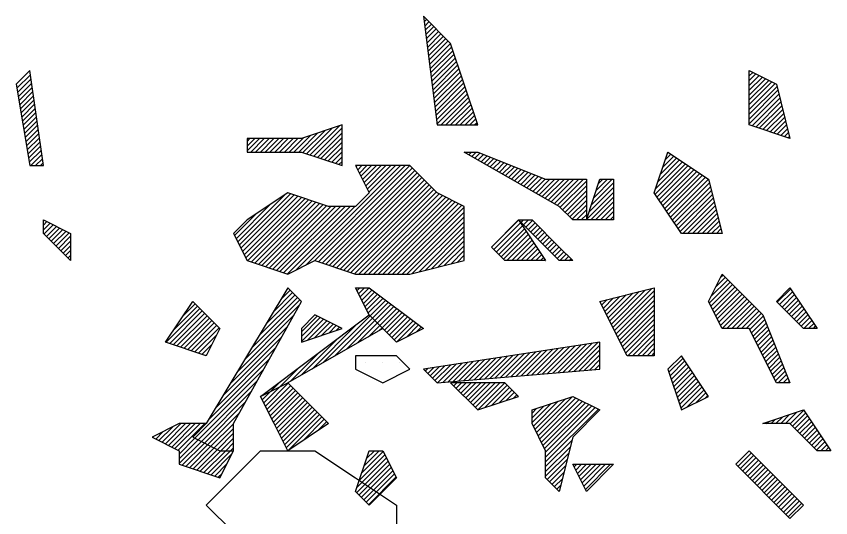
# Model space of a CAD drawing. Header units: metres. Extents: x 0.02 to 2.11, y -20.73 to -16.59.
# Drawn here: x 1.48 to 2.08, y -18.539 to -18.17 of the extents above; entities that cross this region are included whole.
import ezdxf

# ---------------------------------------------------------------- set-up
doc = ezdxf.new("R2010")
doc.units = ezdxf.units.M
doc.header["$LTSCALE"] = 25
doc.header["$MEASUREMENT"] = 0
doc.layers.get('0').update_dxf_attribs({"linetype": 'CONTINUOUS'})
for name, color, linetype in [('KNOCHEN', 2, 'CONTINUOUS'), ('KNOCHENSCHRAFF', 2, 'CONTINUOUS'), ('STEINE', 4, 'CONTINUOUS'), ('STEINESCHRAFF', 4, 'CONTINUOUS')]:
    doc.layers.add(name, color=color, linetype=linetype)

# ---------------------------------------------------------------- blocks, each defined once
blk = doc.blocks.new('*X12')
at = {"color": 0}
for p, q in [((178.011, -1817.09), (178.051, -1817.051)), ((178.051, -1817.405), (178.228, -1817.228)), ((178.09, -1817.719), (178.404, -1817.404)), ((178.129, -1818.033), (178.581, -1817.581)), ((178.168, -1818.348), (178.758, -1817.758)), ((178.208, -1818.662), (178.935, -1817.935)), ((178.247, -1818.976), (179.112, -1818.112)), ((178.286, -1819.29), (179.288, -1818.288)), ((178.326, -1819.605), (179.465, -1818.465)), ((178.365, -1819.919), (179.642, -1818.642)), ((178.404, -1820.233), (179.819, -1818.819)), ((178.443, -1820.547), (179.995, -1818.995)), ((178.483, -1820.862), (180.086, -1819.258)), ((178.522, -1821.176), (180.174, -1819.523)), ((178.561, -1821.49), (180.263, -1819.789)), ((178.601, -1821.805), (180.351, -1820.054)), ((178.64, -1822.119), (180.44, -1820.319)), ((178.679, -1822.433), (180.528, -1820.584)), ((178.718, -1822.747), (180.616, -1820.849)), ((178.758, -1823.062), (180.705, -1821.114)), ((178.797, -1823.376), (180.793, -1821.38)), ((202, -1821.033), (202.022, -1821.011)), ((202, -1821.386), (202.257, -1821.129)), ((202, -1821.74), (202.493, -1821.247)), ((202, -1822.093), (202.729, -1821.364)), ((202, -1822.447), (202.964, -1821.482)), ((178.836, -1823.69), (180.882, -1821.645)), ((178.876, -1824.004), (180.97, -1821.91)), ((178.915, -1824.319), (181.058, -1822.175)), ((202, -1822.8), (203.2, -1821.6)), ((202, -1823.154), (203.436, -1821.718)), ((202, -1823.507), (203.672, -1821.836)), ((202, -1823.861), (203.907, -1821.954)), ((202, -1824.214), (204.043, -1822.172)), ((178.954, -1824.633), (181.147, -1822.44)), ((178.993, -1824.947), (181.235, -1822.705)), ((202, -1824.568), (204.114, -1822.454)), ((202, -1824.922), (204.184, -1822.737)), ((179.294, -1825), (181.324, -1822.971)), ((179.648, -1825), (181.412, -1823.236)), ((202.206, -1825.069), (204.255, -1823.02)), ((202.472, -1825.157), (204.326, -1823.303)), ((180.001, -1825), (181.5, -1823.501)), ((180.355, -1825), (181.589, -1823.766)), ((202.737, -1825.246), (204.396, -1823.586)), ((203.002, -1825.334), (204.467, -1823.869)), ((180.708, -1825), (181.677, -1824.031)), ((181.062, -1825), (181.765, -1824.296)), ((181.415, -1825), (181.854, -1824.562)), ((203.267, -1825.422), (204.538, -1824.151)), ((203.532, -1825.511), (204.609, -1824.434)), ((181.769, -1825), (181.942, -1824.827)), ((203.797, -1825.599), (204.679, -1824.717)), ((204.063, -1825.688), (204.75, -1825)), ((204.328, -1825.776), (204.821, -1825.283)), ((204.593, -1825.864), (204.891, -1825.566)), ((204.858, -1825.953), (204.962, -1825.849)), ((181.117, -1827.067), (181.183, -1827)), ((181.342, -1827.195), (181.537, -1827)), ((181.567, -1827.324), (181.89, -1827)), ((181.792, -1827.452), (182.174, -1827.07)), ((182.017, -1827.581), (182.427, -1827.171)), ((182.242, -1827.709), (182.679, -1827.272)), ((182.467, -1827.838), (182.932, -1827.373)), ((182.692, -1827.967), (183.184, -1827.474)), ((182.917, -1828.095), (183.437, -1827.575)), ((195.277, -1829.17), (196.868, -1827.579)), ((195.453, -1828.64), (196.656, -1827.437)), ((195.63, -1828.109), (196.444, -1827.296)), ((195.807, -1827.579), (196.232, -1827.154)), ((195.984, -1827.049), (196.02, -1827.013)), ((168.588, -1835.706), (176.294, -1828)), ((169.295, -1835.352), (176.648, -1828)), ((170.001, -1835), (177.001, -1828.001)), ((170.266, -1835.089), (177.177, -1828.177)), ((173.037, -1828.075), (173.112, -1828)), ((173.155, -1828.31), (173.466, -1828)), ((173.273, -1828.546), (173.819, -1828)), ((173.391, -1828.782), (174.173, -1828)), ((173.509, -1829.018), (174.526, -1828)), ((173.627, -1829.253), (174.88, -1828)), ((173.745, -1829.489), (175.234, -1828)), ((173.862, -1829.725), (175.587, -1828)), ((173.98, -1829.96), (175.941, -1828)), ((183.142, -1828.224), (183.689, -1827.676)), ((183.367, -1828.352), (183.942, -1827.777)), ((183.591, -1828.481), (184.195, -1827.878)), ((183.816, -1828.609), (184.447, -1827.979)), ((184.041, -1828.738), (184.7, -1828.08)), ((184.266, -1828.867), (184.952, -1828.181)), ((195.062, -1830.092), (197.292, -1827.862)), ((195.1, -1829.7), (197.08, -1827.72)), ((195.203, -1830.304), (197.504, -1828.003)), ((195.344, -1830.517), (197.717, -1828.144)), ((170.531, -1835.177), (177.354, -1828.354)), ((170.796, -1835.265), (177.531, -1828.531)), ((171.062, -1835.354), (177.708, -1828.708)), ((184.491, -1828.995), (185.205, -1828.282)), ((184.716, -1829.124), (185.457, -1828.383)), ((184.941, -1829.252), (185.71, -1828.484)), ((185.166, -1829.381), (185.962, -1828.585)), ((185.391, -1829.509), (186.215, -1828.686)), ((185.616, -1829.638), (186.467, -1828.787)), ((195.486, -1830.729), (197.929, -1828.286)), ((195.627, -1830.941), (198.141, -1828.427)), ((195.769, -1831.153), (198.353, -1828.569)), ((195.91, -1831.365), (198.565, -1828.71)), ((171.327, -1835.442), (177.885, -1828.885)), ((171.592, -1835.531), (178.061, -1829.061)), ((171.857, -1835.619), (178.238, -1829.238)), ((185.841, -1829.767), (186.72, -1828.888)), ((186.066, -1829.895), (186.972, -1828.989)), ((186.291, -1830.024), (187.315, -1829)), ((186.516, -1830.152), (187.669, -1829)), ((186.741, -1830.281), (188.022, -1829)), ((186.966, -1830.409), (188.376, -1829)), ((187.191, -1830.538), (188.729, -1829)), ((187.416, -1830.666), (189.083, -1829)), ((187.641, -1830.795), (189.436, -1829)), ((187.866, -1830.924), (189.79, -1829)), ((188.072, -1831.072), (190, -1829.143)), ((190.368, -1830.897), (192, -1829.265)), ((190.544, -1830.367), (191.911, -1829)), ((190.721, -1829.836), (191.558, -1829)), ((190.898, -1829.306), (191.204, -1829)), ((196.051, -1831.577), (198.777, -1828.851)), ((196.193, -1831.789), (198.989, -1828.993)), ((196.334, -1832.001), (199.067, -1829.269)), ((172.122, -1835.707), (178.415, -1829.415)), ((172.387, -1835.796), (178.592, -1829.592)), ((172.653, -1835.884), (178.768, -1829.768)), ((172.918, -1835.973), (178.945, -1829.945)), ((188.248, -1831.248), (190, -1829.497)), ((188.425, -1831.425), (190, -1829.851)), ((190.014, -1831.958), (192, -1829.972)), ((190.191, -1831.427), (192, -1829.618)), ((196.476, -1832.214), (199.138, -1829.551)), ((196.617, -1832.426), (199.209, -1829.834)), ((164.31, -1833.62), (167.791, -1830.14)), ((164.428, -1833.856), (168.213, -1830.071)), ((164.546, -1834.092), (168.478, -1830.159)), ((164.664, -1834.327), (168.743, -1830.248)), ((164.781, -1834.563), (169.008, -1830.336)), ((164.899, -1834.799), (169.273, -1830.424)), ((165.039, -1835.013), (169.539, -1830.513)), ((173.244, -1836), (179.163, -1830.081)), ((173.597, -1836), (179.398, -1830.199)), ((173.951, -1836), (179.634, -1830.317)), ((174.305, -1836), (179.87, -1830.435)), ((174.658, -1836), (180.105, -1830.553)), ((188.602, -1831.602), (190, -1830.204)), ((188.779, -1831.779), (190, -1830.558)), ((190.325, -1832), (192, -1830.325)), ((196.759, -1832.638), (199.279, -1830.117)), ((196.9, -1832.85), (199.35, -1830.4)), ((164.192, -1833.384), (166.73, -1830.847)), ((165.304, -1835.101), (169.804, -1830.601)), ((165.569, -1835.19), (170.069, -1830.69)), ((165.834, -1835.278), (170.334, -1830.778)), ((166.099, -1835.366), (170.599, -1830.866)), ((166.364, -1835.455), (170.864, -1830.955)), ((166.63, -1835.543), (171.173, -1831)), ((166.895, -1835.632), (171.526, -1831)), ((167.16, -1835.72), (171.88, -1831)), ((167.425, -1835.808), (172.234, -1831)), ((167.69, -1835.897), (172.587, -1831)), ((167.955, -1835.985), (172.941, -1831)), ((175.012, -1836), (180.341, -1830.671)), ((175.365, -1836), (180.577, -1830.788)), ((175.719, -1836), (180.813, -1830.906)), ((176.072, -1836), (181, -1831.072)), ((188.956, -1831.956), (190, -1830.911)), ((190.679, -1832), (192, -1830.679)), ((191.033, -1832), (192, -1831.033)), ((197.104, -1833), (199.421, -1830.683)), ((197.457, -1833), (199.491, -1830.966)), ((164.074, -1833.149), (165.669, -1831.554)), ((176.426, -1836), (181, -1831.426)), ((176.779, -1836), (181, -1831.779)), ((189.265, -1832), (190, -1831.265)), ((189.618, -1832), (190, -1831.618)), ((191.386, -1832), (192, -1831.386)), ((191.74, -1832), (192, -1831.74)), ((197.811, -1833), (199.562, -1831.249)), ((198.164, -1833), (199.633, -1831.531)), ((177.177, -1835.956), (181, -1832.133)), ((183.011, -1834.011), (185.009, -1832.013)), ((183.188, -1834.188), (185.15, -1832.225)), ((185.011, -1832.011), (185.022, -1832)), ((185.188, -1832.188), (185.376, -1832)), ((185.365, -1832.365), (185.729, -1832)), ((185.541, -1832.541), (186.041, -1832.041)), ((185.718, -1832.718), (186.218, -1832.218)), ((185.895, -1832.895), (186.395, -1832.395)), ((189.972, -1832), (190, -1831.972)), ((198.518, -1833), (199.704, -1831.814)), ((198.871, -1833), (199.774, -1832.097)), ((199.225, -1833), (199.845, -1832.38)), ((177.649, -1835.838), (181, -1832.487)), ((178.12, -1835.72), (181, -1832.84)), ((183.365, -1834.365), (185.292, -1832.438)), ((183.541, -1834.541), (185.433, -1832.65)), ((183.718, -1834.718), (185.575, -1832.862)), ((186.072, -1833.072), (186.572, -1832.572)), ((186.248, -1833.248), (186.748, -1832.748)), ((186.425, -1833.425), (186.925, -1832.925)), ((199.578, -1833), (199.916, -1832.663)), ((199.932, -1833), (199.986, -1832.946)), ((178.592, -1835.602), (181, -1833.194)), ((179.063, -1835.484), (181, -1833.547)), ((183.895, -1834.895), (185.716, -1833.074)), ((184.143, -1835), (185.857, -1833.286)), ((184.497, -1835), (185.999, -1833.498)), ((186.602, -1833.602), (187.102, -1833.102)), ((186.779, -1833.779), (187.279, -1833.279)), ((186.956, -1833.956), (187.456, -1833.456)), ((179.534, -1835.366), (181, -1833.901)), ((184.851, -1835), (186.14, -1833.71)), ((185.204, -1835), (186.282, -1833.922)), ((185.558, -1835), (186.423, -1834.135)), ((187.132, -1834.132), (187.632, -1833.632)), ((187.309, -1834.309), (187.809, -1833.809)), ((187.486, -1834.486), (187.986, -1833.986)), ((187.663, -1834.663), (188.163, -1834.163)), ((180.006, -1835.249), (181, -1834.254)), ((180.477, -1835.131), (181, -1834.608)), ((185.911, -1835), (186.564, -1834.347)), ((186.265, -1835), (186.706, -1834.559)), ((186.618, -1835), (186.847, -1834.771)), ((187.839, -1834.839), (188.339, -1834.339)), ((188.033, -1835), (188.516, -1834.516)), ((188.386, -1835), (188.693, -1834.693)), ((180.949, -1835.013), (181, -1834.961)), ((186.972, -1835), (186.989, -1834.983)), ((188.74, -1835), (188.87, -1834.87)), ((199.058, -1838.116), (200.587, -1836.587)), ((199.179, -1837.642), (200.411, -1836.411)), ((199.532, -1836.935), (200.234, -1836.234)), ((199.886, -1836.228), (200.057, -1836.057)), ((191.839, -1839.679), (194.357, -1837.161)), ((191.957, -1839.914), (194.828, -1837.043)), ((199.176, -1838.352), (200.764, -1836.764)), ((199.294, -1838.588), (200.941, -1836.941)), ((199.412, -1838.824), (201.118, -1837.118)), ((204.062, -1838.062), (205.05, -1837.075)), ((191.25, -1838.5), (192, -1837.75)), ((191.368, -1838.736), (192.471, -1837.632)), ((191.486, -1838.971), (192.943, -1837.514)), ((191.604, -1839.207), (193.414, -1837.396)), ((191.721, -1839.443), (193.886, -1837.279)), ((192.075, -1840.15), (195, -1837.225)), ((192.193, -1840.386), (195, -1837.578)), ((199.53, -1839.059), (201.294, -1837.294)), ((199.647, -1839.295), (201.471, -1837.471)), ((199.765, -1839.531), (201.648, -1837.648)), ((204.239, -1838.239), (205.191, -1837.287)), ((204.416, -1838.416), (205.333, -1837.499)), ((204.593, -1838.593), (205.474, -1837.711)), ((191.014, -1838.029), (191.057, -1837.986)), ((191.132, -1838.264), (191.529, -1837.868)), ((192.311, -1840.621), (195, -1837.932)), ((192.429, -1840.857), (195, -1838.286)), ((199.883, -1839.766), (201.825, -1837.825)), ((200.001, -1840.002), (202.002, -1838.002)), ((200.357, -1840), (202.178, -1838.178)), ((200.71, -1840), (202.355, -1838.355)), ((204.769, -1838.769), (205.615, -1837.923)), ((204.946, -1838.946), (205.757, -1838.135)), ((205.123, -1839.123), (205.898, -1838.347)), ((192.546, -1841.093), (195, -1838.639)), ((192.664, -1841.328), (195, -1838.993)), ((201.064, -1840), (202.532, -1838.532)), ((201.417, -1840), (202.709, -1838.709)), ((201.771, -1840), (202.885, -1838.885)), ((205.3, -1839.3), (206.04, -1838.56)), ((205.476, -1839.476), (206.181, -1838.772)), ((205.653, -1839.653), (206.323, -1838.984)), ((192.782, -1841.564), (195, -1839.346)), ((202.041, -1840.083), (203.036, -1839.089)), ((202.159, -1840.319), (203.137, -1839.341)), ((202.277, -1840.554), (203.238, -1839.594)), ((205.83, -1839.83), (206.464, -1839.196)), ((206.013, -1840), (206.605, -1839.408)), ((192.9, -1841.8), (195, -1839.7)), ((193.053, -1842), (195, -1840.053)), ((202.395, -1840.79), (203.339, -1839.846)), ((202.513, -1841.026), (203.44, -1840.099)), ((206.367, -1840), (206.747, -1839.62)), ((206.721, -1840), (206.888, -1839.832)), ((193.407, -1842), (195, -1840.407)), ((193.76, -1842), (195, -1840.76)), ((202.631, -1841.261), (203.541, -1840.352)), ((202.749, -1841.497), (203.642, -1840.604)), ((186.749, -1843.354), (188.759, -1841.345)), ((187.135, -1843.322), (189.177, -1841.281)), ((187.521, -1843.29), (189.594, -1841.216)), ((187.906, -1843.258), (190.012, -1841.152)), ((188.292, -1843.226), (190.43, -1841.088)), ((188.678, -1843.194), (190.848, -1841.023)), ((189.064, -1843.161), (191, -1841.225)), ((194.114, -1842), (195, -1841.114)), ((202.866, -1841.733), (203.743, -1840.857)), ((202.984, -1841.969), (203.844, -1841.109)), ((203.102, -1842.204), (203.945, -1841.362)), ((182.892, -1843.676), (184.58, -1841.988)), ((183.278, -1843.643), (184.998, -1841.923)), ((183.664, -1843.611), (185.416, -1841.859)), ((184.049, -1843.579), (185.834, -1841.795)), ((184.435, -1843.547), (186.252, -1841.731)), ((184.821, -1843.515), (186.67, -1841.666)), ((185.207, -1843.483), (187.087, -1841.602)), ((185.592, -1843.451), (187.505, -1841.538)), ((185.978, -1843.419), (187.923, -1841.473)), ((186.364, -1843.386), (188.341, -1841.409)), ((189.449, -1843.129), (191, -1841.578)), ((189.835, -1843.097), (191, -1841.932)), ((194.468, -1842), (195, -1841.468)), ((194.821, -1842), (195, -1841.821)), ((203.22, -1842.44), (204.046, -1841.614)), ((203.338, -1842.676), (204.147, -1841.867)), ((179.421, -1843.965), (180.82, -1842.566)), ((179.807, -1843.933), (181.238, -1842.502)), ((180.193, -1843.901), (181.656, -1842.438)), ((180.578, -1843.868), (182.073, -1842.373)), ((180.964, -1843.836), (182.491, -1842.309)), ((181.35, -1843.804), (182.909, -1842.245)), ((181.735, -1843.772), (183.327, -1842.18)), ((182.121, -1843.74), (183.745, -1842.116)), ((182.507, -1843.708), (184.163, -1842.052)), ((190.221, -1843.065), (191, -1842.286)), ((196.074, -1843.222), (197.118, -1842.178)), ((196.162, -1843.487), (197.26, -1842.39)), ((203.456, -1842.911), (204.248, -1842.119)), ((203.574, -1843.147), (204.349, -1842.372)), ((178.132, -1843.132), (178.313, -1842.952)), ((178.309, -1843.309), (178.731, -1842.888)), ((178.486, -1843.486), (179.149, -1842.823)), ((178.663, -1843.663), (179.566, -1842.759)), ((178.839, -1843.839), (179.984, -1842.695)), ((179.035, -1843.997), (180.402, -1842.63)), ((190.606, -1843.033), (191, -1842.639)), ((190.992, -1843.001), (191, -1842.993)), ((196.251, -1843.752), (197.401, -1842.602)), ((196.339, -1844.017), (197.543, -1842.814)), ((196.428, -1844.283), (197.684, -1843.026)), ((203.691, -1843.383), (204.45, -1842.624)), ((203.809, -1843.618), (204.551, -1842.877)), ((203.927, -1843.854), (204.652, -1843.129)), ((196.516, -1844.548), (197.825, -1843.238)), ((196.604, -1844.813), (197.967, -1843.45)), ((196.693, -1845.078), (198.108, -1843.662)), ((204.135, -1844), (204.753, -1843.382)), ((204.488, -1844), (204.854, -1843.635)), ((180.047, -1844.047), (180.093, -1844)), ((180.223, -1844.223), (180.447, -1844)), ((180.4, -1844.4), (180.8, -1844)), ((180.577, -1844.577), (181.154, -1844)), ((180.754, -1844.754), (181.507, -1844)), ((180.93, -1844.93), (181.861, -1844)), ((181.107, -1845.107), (182.214, -1844)), ((181.284, -1845.284), (182.568, -1844)), ((181.461, -1845.461), (182.922, -1844)), ((181.638, -1845.638), (183.275, -1844)), ((181.814, -1845.814), (183.629, -1844)), ((181.991, -1845.991), (183.982, -1844)), ((182.504, -1845.832), (184.168, -1844.168)), ((183.034, -1845.655), (184.345, -1844.345)), ((196.781, -1845.343), (198.25, -1843.875)), ((196.869, -1845.608), (198.391, -1844.087)), ((196.958, -1845.874), (198.533, -1844.299)), ((204.842, -1844), (204.955, -1843.887)), ((183.564, -1845.479), (184.521, -1844.521)), ((184.095, -1845.302), (184.698, -1844.698)), ((184.625, -1845.125), (184.875, -1844.875)), ((197.37, -1845.815), (198.674, -1844.511)), ((198.077, -1845.461), (198.815, -1844.723)), ((198.784, -1845.108), (198.957, -1844.935)), ((186, -1846.932), (187.398, -1845.534)), ((186.095, -1847.19), (187.928, -1845.357)), ((186.213, -1847.426), (188.459, -1845.18)), ((186.331, -1847.662), (188.989, -1845.004)), ((186.449, -1847.897), (189.231, -1845.115)), ((186.567, -1848.133), (189.467, -1845.233)), ((186.684, -1848.369), (189.702, -1845.351)), ((186.802, -1848.605), (189.938, -1845.469)), ((186.92, -1848.84), (190.174, -1845.587)), ((186, -1846.578), (186.868, -1845.711)), ((186, -1846.225), (186.337, -1845.888)), ((187, -1849.114), (190.409, -1845.705)), ((187, -1849.468), (190.645, -1845.823)), ((187, -1849.821), (190.881, -1845.94)), ((204.67, -1847), (205.505, -1846.165)), ((205.012, -1847.012), (206.01, -1846.014)), ((203.61, -1847), (203.914, -1846.695)), ((203.963, -1847), (204.445, -1846.518)), ((204.317, -1847), (204.975, -1846.342)), ((205.189, -1847.189), (206.151, -1846.226)), ((205.365, -1847.365), (206.292, -1846.439)), ((205.542, -1847.542), (206.434, -1846.651)), ((203.256, -1847), (203.384, -1846.872)), ((205.719, -1847.719), (206.575, -1846.863)), ((205.896, -1847.896), (206.717, -1847.075)), ((206.073, -1848.073), (206.858, -1847.287)), ((206.249, -1848.249), (207, -1847.499)), ((206.426, -1848.426), (207.141, -1847.711)), ((206.603, -1848.603), (207.282, -1847.924)), ((187, -1850.175), (188.942, -1848.233)), ((206.78, -1848.78), (207.424, -1848.136)), ((206.956, -1848.956), (207.565, -1848.348)), ((207.267, -1849), (207.707, -1848.56)), ((187, -1850.528), (188.824, -1848.704)), ((187, -1850.882), (188.706, -1849.176)), ((201.158, -1850.158), (202.158, -1849.158)), ((207.62, -1849), (207.848, -1848.772)), ((207.974, -1849), (207.989, -1848.984)), ((187.118, -1851.118), (188.588, -1849.647)), ((201.335, -1850.335), (202.335, -1849.335)), ((201.512, -1850.512), (202.512, -1849.512)), ((201.689, -1850.689), (202.689, -1849.689)), ((187.294, -1851.294), (188.47, -1850.118)), ((189.099, -1850.197), (189.296, -1850)), ((189.217, -1850.433), (189.65, -1850)), ((189.334, -1850.669), (190.003, -1850)), ((189.452, -1850.904), (190.357, -1850)), ((189.57, -1851.14), (190.71, -1850)), ((189.688, -1851.376), (191.064, -1850)), ((189.806, -1851.612), (191.417, -1850)), ((189.924, -1851.847), (191.771, -1850)), ((201.865, -1850.865), (202.865, -1849.865)), ((202.042, -1851.042), (203.042, -1850.042)), ((202.219, -1851.219), (203.219, -1850.219)), ((202.396, -1851.396), (203.396, -1850.396)), ((187.471, -1851.471), (188.353, -1850.59)), ((202.573, -1851.573), (203.573, -1850.573)), ((202.749, -1851.749), (203.749, -1850.749)), ((202.926, -1851.926), (203.926, -1850.926)), ((187.648, -1851.648), (188.235, -1851.061)), ((187.825, -1851.825), (188.117, -1851.533)), ((203.103, -1852.103), (204.103, -1851.103)), ((203.28, -1852.28), (204.28, -1851.28)), ((203.456, -1852.456), (204.456, -1851.456)), ((203.633, -1852.633), (204.633, -1851.633)), ((203.81, -1852.81), (204.81, -1851.81)), ((203.987, -1852.987), (204.987, -1851.987)), ((204.164, -1853.164), (205.164, -1852.164)), ((204.34, -1853.34), (205.34, -1852.34)), ((204.517, -1853.517), (205.517, -1852.517)), ((204.694, -1853.694), (205.694, -1852.694)), ((204.871, -1853.871), (205.871, -1852.871))]:
    blk.add_line(p, q, dxfattribs=at)
blk = doc.blocks.new('*X13')
at = {"color": 0}
for p, q in [((148.05, -1822.303), (149.044, -1821.309)), ((148.101, -1822.606), (149.088, -1821.618)), ((148.151, -1822.909), (149.133, -1821.928)), ((148.202, -1823.212), (149.177, -1822.237)), ((148.252, -1823.515), (149.221, -1822.546)), ((148.303, -1823.818), (149.265, -1822.856)), ((148.353, -1824.121), (149.309, -1823.165)), ((148.404, -1824.424), (149.353, -1823.474)), ((148.454, -1824.727), (149.398, -1823.784)), ((148.505, -1825.03), (149.442, -1824.093)), ((148.556, -1825.333), (149.486, -1824.403)), ((148.606, -1825.636), (149.53, -1824.712)), ((148.657, -1825.939), (149.574, -1825.021)), ((169.652, -1827.217), (171.804, -1825.065)), ((148.707, -1826.242), (149.619, -1825.331)), ((148.758, -1826.545), (149.663, -1825.64)), ((168.455, -1827), (169.683, -1825.772)), ((168.809, -1827), (170.213, -1825.596)), ((169.122, -1827.041), (170.744, -1825.419)), ((169.387, -1827.129), (171.274, -1825.242)), ((169.917, -1827.306), (172, -1825.223)), ((170.182, -1827.394), (172, -1825.577)), ((148.808, -1826.848), (149.707, -1825.949)), ((148.859, -1827.151), (149.751, -1826.259)), ((165, -1826.92), (165.92, -1826)), ((165, -1826.566), (165.566, -1826)), ((165, -1826.213), (165.213, -1826)), ((165.273, -1827), (166.273, -1826)), ((165.627, -1827), (166.627, -1826)), ((165.98, -1827), (166.98, -1826)), ((166.334, -1827), (167.334, -1826)), ((166.688, -1827), (167.688, -1826)), ((167.041, -1827), (168.041, -1826)), ((167.395, -1827), (168.395, -1826)), ((167.748, -1827), (168.748, -1826)), ((168.102, -1827), (169.153, -1825.949)), ((170.448, -1827.483), (172, -1825.93)), ((170.713, -1827.571), (172, -1826.284)), ((148.909, -1827.454), (149.795, -1826.568)), ((148.96, -1827.757), (149.84, -1826.877)), ((170.978, -1827.659), (172, -1826.637)), ((171.243, -1827.748), (172, -1826.991)), ((149.071, -1828), (149.884, -1827.187)), ((149.424, -1828), (149.928, -1827.496)), ((171.508, -1827.836), (172, -1827.344)), ((149.778, -1828), (149.972, -1827.805)), ((171.773, -1827.924), (172, -1827.698)), ((150, -1832.02), (150.014, -1832.007)), ((150, -1832.374), (150.249, -1832.125)), ((150, -1832.727), (150.485, -1832.242)), ((150.04, -1833.04), (150.721, -1832.36)), ((150.217, -1833.217), (150.956, -1832.478)), ((150.394, -1833.394), (151.192, -1832.596)), ((150.571, -1833.571), (151.428, -1832.714)), ((150.748, -1833.748), (151.663, -1832.832)), ((150.924, -1833.924), (151.899, -1832.95)), ((151.101, -1834.101), (152, -1833.202)), ((151.278, -1834.278), (152, -1833.556)), ((151.455, -1834.455), (152, -1833.909)), ((151.631, -1834.631), (152, -1834.263)), ((151.808, -1834.808), (152, -1834.617)), ((151.985, -1834.985), (152, -1834.97)), ((167.468, -1837.887), (168.177, -1837.177)), ((173.102, -1837.203), (173.305, -1837)), ((173.219, -1837.439), (173.658, -1837)), ((173.337, -1837.674), (174.007, -1837.005)), ((173.455, -1837.91), (174.209, -1837.157)), ((165.877, -1840.539), (168.708, -1837.708)), ((166.407, -1839.655), (168.531, -1837.531)), ((166.937, -1838.771), (168.354, -1837.354)), ((173.573, -1838.146), (174.411, -1837.308)), ((173.691, -1838.382), (174.613, -1837.46)), ((173.809, -1838.617), (174.815, -1837.611)), ((173.926, -1838.853), (175.017, -1837.763)), ((159.604, -1840.094), (161.349, -1838.349)), ((160.311, -1839.033), (161.172, -1838.172)), ((164.816, -1842.306), (168.847, -1838.276)), ((165.346, -1841.423), (168.885, -1837.885)), ((174.067, -1839.067), (175.219, -1837.914)), ((174.243, -1839.243), (175.421, -1838.066)), ((174.42, -1839.42), (175.623, -1838.217)), ((174.597, -1839.597), (175.825, -1838.369)), ((159.039, -1841.013), (161.526, -1838.526)), ((159.304, -1841.101), (161.703, -1838.703)), ((159.569, -1841.19), (161.879, -1838.879)), ((174.774, -1839.774), (176.027, -1838.52)), ((174.95, -1839.95), (176.229, -1838.672)), ((175.127, -1840.127), (176.431, -1838.823)), ((175.304, -1840.304), (176.633, -1838.975)), ((159.834, -1841.278), (162.056, -1839.056)), ((160.099, -1841.366), (162.233, -1839.233)), ((160.364, -1841.455), (162.41, -1839.41)), ((160.63, -1841.543), (162.586, -1839.586)), ((164.286, -1843.19), (168.405, -1839.071)), ((169, -1840.244), (170.163, -1839.081)), ((169, -1840.597), (170.398, -1839.199)), ((169, -1840.951), (170.634, -1839.317)), ((169.457, -1840.848), (170.87, -1839.435)), ((169.987, -1840.671), (171.105, -1839.553)), ((170.644, -1842.489), (174.067, -1839.067)), ((171.469, -1842.018), (174.243, -1839.243)), ((172.294, -1841.547), (174.42, -1839.42)), ((173.119, -1841.075), (174.597, -1839.597)), ((175.481, -1840.481), (176.835, -1839.126)), ((175.657, -1840.657), (177.037, -1839.278)), ((175.834, -1840.834), (177.239, -1839.429)), ((176.044, -1840.978), (177.441, -1839.581)), ((160.895, -1841.632), (162.763, -1839.763)), ((161.16, -1841.72), (162.94, -1839.94)), ((163.755, -1844.074), (167.963, -1839.867)), ((169.819, -1842.961), (173.118, -1839.662)), ((170.518, -1840.494), (171.341, -1839.671)), ((171.048, -1840.317), (171.577, -1839.788)), ((171.578, -1840.141), (171.813, -1839.906)), ((173.944, -1840.604), (174.774, -1839.774)), ((174.768, -1840.132), (174.95, -1839.95)), ((176.751, -1840.624), (177.643, -1839.732)), ((177.458, -1840.271), (177.845, -1839.884)), ((161.425, -1841.808), (162.766, -1840.467)), ((163.225, -1844.958), (167.521, -1840.662)), ((168.994, -1843.432), (171.704, -1840.722)), ((161.69, -1841.897), (162.413, -1841.174)), ((161.955, -1841.985), (162.059, -1841.881)), ((162.695, -1845.842), (167.079, -1841.458)), ((168.169, -1843.904), (170.289, -1841.783)), ((162.164, -1846.726), (166.637, -1842.253)), ((161.163, -1848.081), (166.195, -1843.049)), ((167.438, -1844.281), (168.875, -1842.844)), ((161.398, -1848.199), (165.753, -1843.844)), ((166.24, -1845.479), (167.438, -1844.281)), ((166.357, -1845.715), (168.036, -1844.036)), ((166.475, -1845.951), (168.213, -1844.213)), ((166.593, -1846.186), (168.39, -1844.39)), ((166.73, -1844.635), (167.461, -1843.904)), ((161.634, -1848.317), (165.311, -1844.64)), ((166.004, -1845.008), (166.023, -1844.988)), ((166.023, -1844.988), (166.047, -1844.965)), ((166.122, -1845.243), (166.73, -1844.635)), ((166.711, -1846.422), (168.567, -1844.567)), ((166.829, -1846.658), (168.743, -1844.743)), ((166.947, -1846.893), (168.92, -1844.92)), ((161.87, -1848.435), (164.869, -1845.435)), ((167.065, -1847.129), (169.097, -1845.097)), ((167.182, -1847.365), (169.274, -1845.274)), ((167.3, -1847.601), (169.45, -1845.45)), ((167.418, -1847.836), (169.627, -1845.627)), ((167.536, -1848.072), (169.804, -1845.804)), ((167.654, -1848.308), (169.981, -1845.981)), ((167.772, -1848.543), (170.157, -1846.157)), ((162.105, -1848.553), (164.427, -1846.231)), ((167.89, -1848.779), (170.334, -1846.334)), ((168.066, -1848.956), (170.511, -1846.511)), ((169.127, -1848.249), (170.688, -1846.688)), ((158.513, -1848.256), (159.538, -1847.231)), ((158.748, -1848.374), (160.123, -1847)), ((158.984, -1848.492), (160.476, -1847)), ((159.22, -1848.61), (160.83, -1847)), ((159.456, -1848.728), (161.183, -1847)), ((159.691, -1848.846), (161.537, -1847)), ((159.927, -1848.963), (161.89, -1847)), ((162.341, -1848.671), (164, -1847.012)), ((162.577, -1848.788), (164, -1847.365)), ((170.188, -1847.542), (170.865, -1846.865)), ((158.041, -1848.021), (158.124, -1847.938)), ((158.277, -1848.138), (158.831, -1847.585)), ((162.813, -1848.906), (164, -1847.719)), ((160, -1849.244), (161.163, -1848.081)), ((160, -1849.597), (161.398, -1848.199)), ((160, -1849.951), (161.634, -1848.317)), ((160.228, -1850.076), (161.87, -1848.435)), ((160.494, -1850.165), (162.105, -1848.553)), ((163.072, -1849), (164, -1848.072)), ((163.426, -1849), (164, -1848.426)), ((160.759, -1850.253), (162.341, -1848.671)), ((161.024, -1850.341), (162.577, -1848.788)), ((161.289, -1850.43), (162.813, -1848.906)), ((161.554, -1850.518), (163.072, -1849)), ((161.819, -1850.606), (163.426, -1849)), ((162.085, -1850.695), (163.779, -1849)), ((163.779, -1849), (164, -1848.779)), ((173.453, -1850.64), (175.031, -1849.062)), ((173.63, -1850.109), (174.74, -1849)), ((173.807, -1849.579), (174.386, -1849)), ((173.984, -1849.049), (174.033, -1849)), ((162.35, -1850.783), (163.867, -1849.266)), ((173.077, -1852.077), (175.385, -1849.769)), ((173.1, -1851.7), (175.267, -1849.534)), ((173.277, -1851.17), (175.149, -1849.298)), ((162.615, -1850.872), (163.513, -1849.973)), ((173.254, -1852.254), (175.502, -1850.005)), ((173.43, -1852.43), (175.62, -1850.241)), ((162.88, -1850.96), (163.16, -1850.68)), ((173.607, -1852.607), (175.738, -1850.476)), ((173.784, -1852.784), (175.856, -1850.712)), ((173.961, -1852.961), (175.974, -1850.948))]:
    blk.add_line(p, q, dxfattribs=at)
blk = doc.blocks.new('*X16')
at = {"color": 0}
for p, q in [((173.75, -1842.5), (173.75, -1842.5)), ((175, -1842.5), (175, -1842.5)), ((176.25, -1842.5), (176.25, -1842.5))]:
    blk.add_line(p, q, dxfattribs=at)

msp = doc.modelspace()

# ---------------------------------------------------------------- linework, layer by layer
at = {"layer": 'KNOCHEN'}
for points in [[(1.79, -18.25), (1.82, -18.25), (1.8, -18.19), (1.78, -18.17)], [(1.49, -18.28), (1.5, -18.28), (1.49, -18.21), (1.48, -18.22)], [(2.02, -18.25), (2.02, -18.21), (2.04, -18.22), (2.05, -18.26)], [(1.72, -18.28), (1.72, -18.25), (1.69, -18.26), (1.65, -18.26), (1.65, -18.27), (1.69, -18.27)], [(1.81, -18.27), (1.82, -18.27), (1.87, -18.29), (1.9, -18.29), (1.9, -18.32), (1.89, -18.32), (1.88, -18.31)], [(1.97, -18.33), (1.97, -18.33), (1.95, -18.3), (1.96, -18.27), (1.99, -18.29), (2, -18.33)], [(1.81, -18.31), (1.79, -18.3), (1.77, -18.28), (1.73, -18.28), (1.74, -18.3), (1.73, -18.31), (1.71, -18.31), (1.68, -18.3), (1.65, -18.32), (1.64, -18.33), (1.65, -18.35), (1.68, -18.36), (1.7, -18.35), (1.73, -18.36), (1.77, -18.36), (1.81, -18.35), (1.81, -18.34)], [(1.9, -18.32), (1.91, -18.29), (1.92, -18.29), (1.92, -18.32)], [(1.5, -18.32), (1.52, -18.33), (1.52, -18.35), (1.5, -18.33)], [(1.84, -18.35), (1.83, -18.34), (1.85, -18.32), (1.87, -18.35)], [(1.89, -18.35), (1.88, -18.35), (1.85, -18.32), (1.86, -18.32), (1.88, -18.34)], [(2, -18.4), (1.99, -18.38), (2, -18.36), (2.03, -18.39), (2.05, -18.44), (2.04, -18.44), (2.02, -18.4)], [(2.04, -18.38), (2.05, -18.37), (2.07, -18.4), (2.06, -18.4)], [(1.59, -18.41), (1.61, -18.38), (1.63, -18.4), (1.62, -18.42)], [(1.72, -18.4), (1.7, -18.39), (1.69, -18.4), (1.69, -18.41)], [(1.91, -18.43), (1.91, -18.41), (1.78, -18.43), (1.79, -18.44)], [(1.97, -18.46), (1.99, -18.45), (1.97, -18.42), (1.96, -18.43)], [(1.71, -18.47), (1.68, -18.49), (1.67, -18.47), (1.66, -18.45), (1.68, -18.44)], [(1.8, -18.44), (1.82, -18.46), (1.85, -18.45), (1.84, -18.44)], [(2.04, -18.47), (2.03, -18.47), (2.06, -18.46), (2.08, -18.49), (2.07, -18.49), (2.05, -18.47)], [(1.73, -18.52), (1.74, -18.49), (1.75, -18.49), (1.76, -18.51), (1.74, -18.53)], [(2.05, -18.54), (2.06, -18.53), (2.02, -18.49), (2.01, -18.5)], [(1.89, -18.5), (1.92, -18.5), (1.9, -18.52)]]:
    msp.add_lwpolyline(points, close=True, dxfattribs=at)
for points in [[(1.62, -18.47), (1.61, -18.48), (1.63, -18.49), (1.64, -18.49), (1.64, -18.47), (1.69, -18.38), (1.68, -18.37), (1.62, -18.47)], [(1.74, -18.39), (1.73, -18.37), (1.74, -18.37), (1.78, -18.4), (1.76, -18.41), (1.75, -18.4)], [(1.93, -18.42), (1.91, -18.38), (1.95, -18.37), (1.95, -18.4), (1.95, -18.42), (1.93, -18.42)], [(1.66, -18.45), (1.74, -18.39), (1.75, -18.4), (1.68, -18.44)], [(1.88, -18.52), (1.87, -18.51), (1.87, -18.49), (1.86, -18.47), (1.86, -18.46), (1.89, -18.45), (1.91, -18.46), (1.89, -18.48), (1.88, -18.52)], [(1.62, -18.47), (1.6, -18.47), (1.58, -18.48), (1.6, -18.49), (1.6, -18.5), (1.63, -18.51), (1.64, -18.49)]]:
    msp.add_lwpolyline(points, dxfattribs=at)
at = {"layer": 'STEINE'}
for points in [[(1.73, -18.42), (1.73, -18.43), (1.75, -18.44), (1.77, -18.43), (1.76, -18.42)], [(1.76, -18.56), (1.73, -18.58), (1.7, -18.58), (1.64, -18.55), (1.62, -18.53), (1.66, -18.49), (1.7, -18.49), (1.73, -18.51), (1.76, -18.53)]]:
    msp.add_lwpolyline(points, close=True, dxfattribs=at)

# ---------------------------------------------------------------- block references
at = {"layer": 'KNOCHENSCHRAFF', "xscale": 0.01, "yscale": 0.01, "zscale": 0.01}
for name in ['*X12', '*X13']:
    msp.add_blockref(name, (0, 0), dxfattribs=at)
at = {"layer": 'STEINESCHRAFF', "xscale": 0.01, "yscale": 0.01, "zscale": 0.01}
msp.add_blockref('*X16', (0, 0), dxfattribs=at)

doc.saveas('drawing.dxf')
